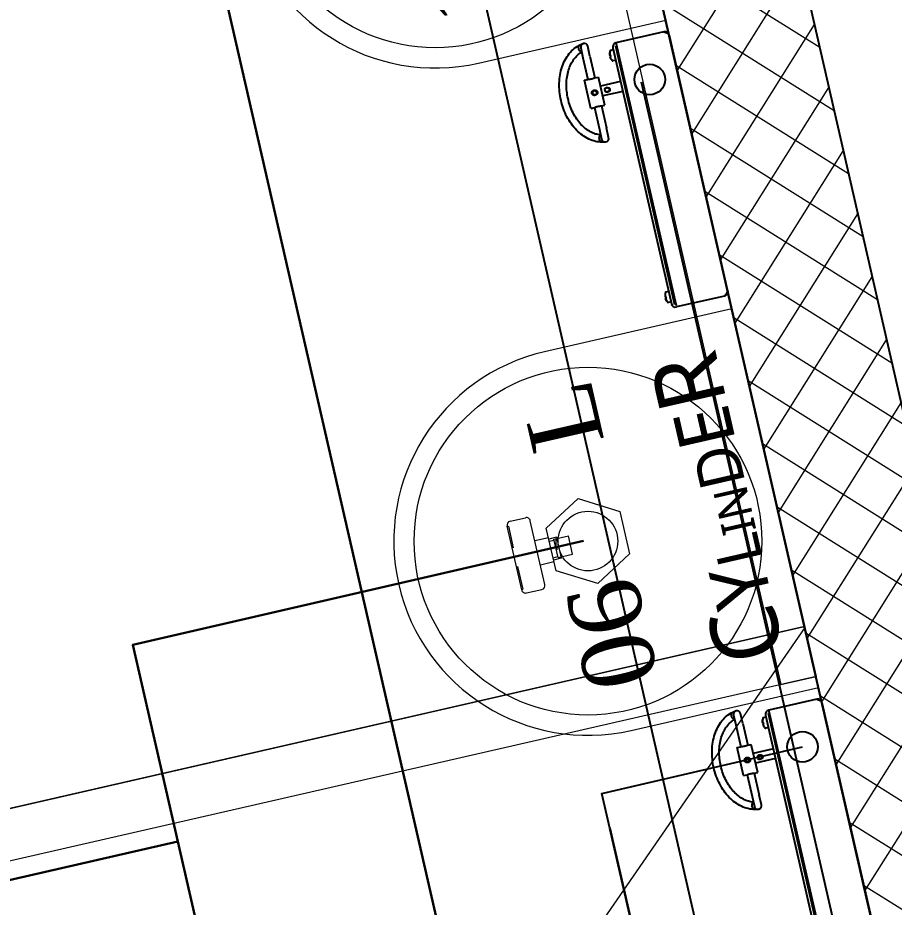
# Model space of a CAD drawing. Header units: millimetres. Extents: x 1667 to 847943, y 724 to 1832625.
# Drawn here: x 642294 to 642902, y 717624 to 718242 of the extents above; entities that cross this region are included whole.
import ezdxf

# ---------------------------------------------------------------- set-up
doc = ezdxf.new("R2010")
doc.units = ezdxf.units.MM
doc.linetypes.add('CENTER', pattern=[2, 1.25, -0.25, 0.25, -0.25])
for name, color, linetype, lineweight in [('2026-02-28_GF-SF BWP SET_MAIN BLOCK_SASANGIR RESORT$0$BRICK WALL_MOFA', 20, 'Continuous', 25), ('2026-02-28_GF-SF BWP SET_MAIN BLOCK_SASANGIR RESORT$0$HATCH SOLID_MOFA', 252, 'Continuous', 0), ('DIMENSION_MOFA', 66, 'CENTER', 15), ('GH - KIT EQUIP.', 2, 'Continuous', 9)]:
    doc.layers.add(name, color=color, linetype=linetype, lineweight=lineweight)
doc.layers.add('Fusible link', color=7, linetype='Continuous', true_color=0x30c200)
doc.layers.add('SSE PIPING', color=7, linetype='Continuous', lineweight=30, true_color=0x0512c2)
doc.layers.add('SSE SYS', color=7, linetype='Continuous', lineweight=15, true_color=0xeb0000)
doc.styles.add('Lucida SU', font='l_10646.ttf')
doc.styles.add('M B PATIL', font='times.ttf')

# ---------------------------------------------------------------- blocks, each defined once
blk = doc.blocks.new('CYL 18 L')
at = {"layer": 'SSE PIPING', "color": 6, "lineweight": 5, "ltscale": 3.32757}
for p, q in [((-26.2, 15.13), (0, 30.25)), ((0, 30.25), (26.2, 15.13))]:
    blk.add_line(p, q, dxfattribs=at)
at = {"layer": 'SSE PIPING', "color": 6, "lineweight": 5, "ltscale": 1.904597}
for p, q in [((49.64, 25.51), (38.61, 25.51)), ((49.64, -25.51), (38.61, -25.51))]:
    blk.add_line(p, q, dxfattribs=at)
at = {"layer": 'SSE PIPING', "color": 6, "lineweight": 5, "ltscale": 12.341448}
for p, q in [((35.85, 22.75), (35.85, -22.75)), ((52.4, 22.75), (52.4, -22.75))]:
    blk.add_line(p, q, dxfattribs=at)
at = {"layer": 'SSE PIPING', "color": 6, "lineweight": 5, "ltscale": 4.945367}
blk.add_line((51.57, 6.36), (51.57, 22.34), dxfattribs=at)
at = {"layer": 'SSE PIPING', "color": 6, "lineweight": 5, "ltscale": 0.142752}
for p, q in [((52.4, 22.34), (51.57, 22.34)), ((52.4, -22.34), (51.57, -22.34))]:
    blk.add_line(p, q, dxfattribs=at)
at = {"layer": 'SSE PIPING', "color": 6, "lineweight": 5, "ltscale": 5.240748}
for p, q in [((-26.2, -15.13), (-26.2, 15.13)), ((26.2, 15.13), (26.2, -15.13)), ((0, -30.25), (-26.2, -15.13)), ((26.2, -15.13), (0, -30.25))]:
    blk.add_line(p, q, dxfattribs=at)
at = {"layer": 'SSE PIPING', "color": 6, "lineweight": 5, "ltscale": 3.55277}
for p, q in [((12.41, 6.55), (12.41, -6.55)), ((22.75, 6.55), (22.75, -6.55))]:
    blk.add_line(p, q, dxfattribs=at)
at = {"layer": 'SSE PIPING', "color": 6, "lineweight": 5, "ltscale": 1.785553}
for p, q in [((22.75, 6.55), (12.41, 6.55)), ((22.75, -6.55), (12.41, -6.55))]:
    blk.add_line(p, q, dxfattribs=at)
at = {"layer": 'SSE PIPING', "color": 6, "lineweight": 5, "ltscale": 4.038952}
blk.add_line((20.68, -7.45), (20.68, 7.45), dxfattribs=at)
at = {"layer": 'SSE PIPING', "color": 6, "lineweight": 5, "ltscale": 0.952248}
for p, q in [((20.68, 7.45), (26.2, 7.45)), ((20.68, -7.45), (26.2, -7.45))]:
    blk.add_line(p, q, dxfattribs=at)
at = {"layer": 'SSE PIPING', "color": 6, "lineweight": 5, "ltscale": 1.66651}
for p, q in [((35.85, 8.62), (26.2, 8.62)), ((35.85, -8.62), (26.2, -8.62))]:
    blk.add_line(p, q, dxfattribs=at)
at = {"layer": 'SSE PIPING', "color": 6, "lineweight": 5, "ltscale": 0.595118}
for p, q in [((22.03, 1.23), (22.16, -1.2)), ((26.2, 5.86), (22.75, 5.86)), ((21.64, -4.28), (21.17, -6.67)), ((22.12, -1.89), (21.64, -4.28)), ((26.2, -5.86), (22.75, -5.86))]:
    blk.add_line(p, q, dxfattribs=at)
at = {"layer": 'SSE PIPING', "color": 6, "lineweight": 5, "ltscale": 0.023222}
for p, q in [((22.12, -1.89), (21.98, -1.86)), ((22.16, -1.2), (22.03, -1.21))]:
    blk.add_line(p, q, dxfattribs=at)
at = {"layer": 'SSE PIPING', "color": 6, "lineweight": 5, "ltscale": 4.815475}
blk.add_line((51.57, -22.34), (51.57, -7.08), dxfattribs=at)
at = {"layer": 'SSE PIPING', "color": 12, "lineweight": 5, "ltscale": 27.706152, "true_color": 0xe00000}
blk.add_lwpolyline([(0, 134.74), (-133.25, 134.74), (-133.33, -134.74), (0, -134.74)], dxfattribs=at)
blk.add_circle((0, 0), 120.66, dxfattribs=at)
at = {"layer": 'SSE PIPING', "color": 6, "lineweight": 5, "ltscale": 28.497757}
blk.add_circle((0, 0), 20.68, dxfattribs=at)
at = {"layer": 'SSE PIPING', "color": 12, "lineweight": 5, "ltscale": 27.706152, "true_color": 0xe00000}
blk.add_arc((0, 0), 134.74, 270, 90, dxfattribs=at)
at = {"layer": 'SSE PIPING', "color": 6, "lineweight": 5, "ltscale": 0.747873}
for centre, start, end in [((38.61, 22.75), 90, 180), ((49.64, 22.75), 0, 90), ((38.61, -22.75), 180, 270), ((49.64, -22.75), 270, 0)]:
    blk.add_arc(centre, 2.76, start, end, dxfattribs=at)
at = {"layer": 'SSE PIPING', "color": 2, "lineweight": 5, "insert": (-92.61, -1.82), "char_height": 46.8104, "attachment_point": 5, "rotation": 270, "style": 'Lucida SU'}
blk.add_mtext_dynamic_manual_height_columns('C{\\H0.83333x;Y\\H0.8x;L\\H0.75x;IN\\H1.33333x;D\\H1.25x;E}R', width=195.1224, gutter_width=1500, heights=[51.11], dxfattribs=at)
at = {"layer": 'SSE SYS', "insert": (23.27, 104.34), "char_height": 50, "attachment_point": 1, "rotation": 270, "style": 'M B PATIL'}
blk.add_mtext_dynamic_manual_height_columns('18     L', width=231.6362, gutter_width=1, heights=[0], dxfattribs=at)
blk = doc.blocks.new('FU L ACT PA T')
at = {"layer": 'Fusible link', "color": 1, "true_color": 0xff0000}
for p, q in [((-27, 20), (155, 20)), ((-30, 17), (-30, -17.14)), ((158, 17), (158, -17.14)), ((157.2, -17), (-30, -17)), ((-28, -18), (156, -18)), ((-24.5, -17), (-24.5, -18)), ((-19.5, -17), (-19.5, -18)), ((-3.14, -17), (-3.14, -18)), ((3.86, -17), (3.86, -18)), ((147.5, -17), (147.5, -18)), ((152.5, -17), (152.5, -18)), ((-27.14, -20), (156, -20)), ((-25.75, -20), (-25.75, -21.96)), ((-22.4, -23.09), (-22.4, -23.09)), ((-21.6, -23.09), (-21.6, -22.76)), ((-21.6, -22.76), (-21.6, -23.09)), ((-18.25, -20), (-18.25, -21.96)), ((-3.14, -20), (-3.14, -34.26)), ((3.86, -20), (3.86, -34.26)), ((146.25, -20), (146.25, -21.96)), ((149.6, -23.09), (149.6, -22.76)), ((149.6, -22.76), (149.6, -23.09)), ((150.4, -23.09), (150.4, -23.09)), ((153.75, -20), (153.75, -21.96)), ((-25.1, -36.76), (-32.14, -36.76)), ((-25.1, -36.76), (-9.6, -36.76)), ((10.4, -34.26), (-9.6, -34.26)), ((-9.6, -36.76), (-9.6, -34.26)), ((10.4, -36.76), (10.4, -34.26)), ((10.4, -36.76), (25.9, -36.76)), ((32.95, -36.76), (25.9, -36.76)), ((-34.64, -39.26), (-34.64, -39.51)), ((-32.14, -41.76), (-25.1, -41.76)), ((-25.1, -41.76), (-9.6, -41.76)), ((-9.6, -44.26), (-9.6, -41.76)), ((10.4, -41.76), (25.9, -41.76)), ((10.4, -44.26), (10.4, -41.76)), ((25.9, -41.76), (32.95, -41.76)), ((35.45, -39.51), (35.45, -39.26)), ((10.4, -44.26), (-9.6, -44.26))]:
    blk.add_line(p, q, dxfattribs=at)
at = {"layer": 'Fusible link', "color": 1, "true_color": 0xff0000, "flags": 128}
for points in [[(-9.6, -36.76), (-9.59, -36.78), (-9.57, -36.85), (-9.55, -36.95), (-9.52, -37.1), (-9.48, -37.29), (-9.44, -37.5), (-9.4, -37.74), (-9.36, -38.01), (-9.33, -38.31), (-9.3, -38.62), (-9.28, -38.94), (-9.28, -39.26), (-9.28, -39.58), (-9.3, -39.91), (-9.33, -40.22), (-9.36, -40.52), (-9.4, -40.79), (-9.44, -41.03), (-9.48, -41.24), (-9.52, -41.42), (-9.55, -41.57), (-9.57, -41.68), (-9.59, -41.74), (-9.6, -41.76)], [(10.4, -41.76), (10.4, -41.74), (10.38, -41.68), (10.36, -41.57), (10.32, -41.42), (10.29, -41.24), (10.25, -41.03), (10.21, -40.79), (10.17, -40.52), (10.13, -40.22), (10.11, -39.91), (10.09, -39.58), (10.09, -39.26), (10.09, -38.94), (10.11, -38.62), (10.13, -38.31), (10.17, -38.01), (10.21, -37.74), (10.25, -37.5), (10.29, -37.29), (10.32, -37.1), (10.36, -36.95), (10.38, -36.85), (10.4, -36.78), (10.4, -36.76)], [(-34.19, -41.83), (-34.28, -41.51), (-34.37, -41.21), (-34.51, -40.63), (-34.6, -40.09), (-34.63, -39.81), (-34.64, -39.51)], [(35.01, -41.78), (34.72, -42.93), (34.36, -44.07), (33.94, -45.19), (33.44, -46.29), (32.88, -47.37), (32.25, -48.43), (31.56, -49.46), (30.81, -50.47), (30, -51.44), (29.14, -52.39), (28.22, -53.3), (27.25, -54.18), (26.23, -55.02), (25.16, -55.83), (24.04, -56.61), (22.88, -57.34), (21.68, -58.04), (20.45, -58.69), (19.17, -59.31), (17.86, -59.88), (16.52, -60.41), (15.15, -60.89), (13.75, -61.34), (12.33, -61.73), (10.89, -62.09), (9.43, -62.39), (7.95, -62.65), (6.46, -62.87), (4.95, -63.03), (3.44, -63.15), (1.92, -63.22), (0.4, -63.24), (-1.12, -63.22), (-2.63, -63.15), (-4.14, -63.03), (-5.65, -62.87), (-7.14, -62.65), (-8.62, -62.39), (-10.08, -62.09), (-11.52, -61.73), (-12.94, -61.34), (-14.34, -60.89), (-15.71, -60.41), (-17.05, -59.88), (-18.36, -59.31), (-19.64, -58.69), (-20.88, -58.04), (-22.08, -57.34), (-23.23, -56.61), (-24.35, -55.83), (-25.42, -55.02), (-26.44, -54.18), (-27.41, -53.3), (-28.33, -52.39), (-29.2, -51.44), (-30, -50.46), (-30.75, -49.46), (-31.44, -48.43), (-32.07, -47.37), (-32.63, -46.29), (-33.13, -45.19), (-33.56, -44.07), (-33.92, -42.93), (-34.2, -41.78)], [(-31.71, -43.23), (-31.85, -43.23), (-31.99, -43.22), (-32.14, -43.2), (-32.28, -43.18), (-32.42, -43.16), (-32.56, -43.13), (-32.69, -43.09), (-32.81, -43.05), (-32.94, -43.01), (-33.06, -42.95), (-33.19, -42.9), (-33.3, -42.84), (-33.41, -42.77), (-33.51, -42.7), (-33.61, -42.63), (-33.7, -42.56), (-33.78, -42.47), (-33.87, -42.39), (-33.94, -42.3), (-34.01, -42.21), (-34.06, -42.12), (-34.11, -42.03), (-34.15, -41.93), (-34.19, -41.83)], [(-29.22, -41.76), (-29.25, -41.87), (-29.29, -41.97), (-29.33, -42.07), (-29.38, -42.16), (-29.45, -42.25), (-29.52, -42.34), (-29.6, -42.43), (-29.69, -42.52), (-29.78, -42.6), (-29.88, -42.68), (-29.98, -42.75), (-30.08, -42.81), (-30.2, -42.88), (-30.33, -42.94), (-30.46, -42.99), (-30.59, -43.04), (-30.72, -43.08), (-30.85, -43.12), (-30.99, -43.15), (-31.13, -43.18), (-31.28, -43.2), (-31.43, -43.22), (-31.57, -43.22), (-31.71, -43.23)], [(29.86, -41.76), (29.59, -42.58), (29.27, -43.4), (28.89, -44.2), (28.47, -45), (28, -45.79), (27.48, -46.57), (26.91, -47.34), (26.29, -48.1), (25.62, -48.84), (24.9, -49.56), (24.13, -50.26), (23.33, -50.94), (22.47, -51.6), (21.58, -52.24), (20.64, -52.85), (19.66, -53.44), (18.65, -53.99), (17.6, -54.52), (16.52, -55.01), (15.4, -55.48), (14.26, -55.91), (13.09, -56.31), (11.89, -56.67), (10.67, -57), (9.43, -57.29), (8.18, -57.54), (6.91, -57.75), (5.62, -57.93), (4.33, -58.07), (3.02, -58.17), (1.71, -58.23), (0.4, -58.24), (-0.91, -58.22), (-2.21, -58.17), (-3.52, -58.07), (-4.81, -57.93), (-6.1, -57.75), (-7.37, -57.54), (-8.63, -57.29), (-9.87, -57), (-11.08, -56.67), (-12.28, -56.31), (-13.45, -55.91), (-14.6, -55.48), (-15.71, -55.02), (-16.79, -54.52), (-17.84, -53.99), (-18.86, -53.44), (-19.83, -52.85), (-20.77, -52.24), (-21.66, -51.6), (-22.52, -50.94), (-23.33, -50.26), (-24.09, -49.56), (-24.81, -48.84), (-25.48, -48.1), (-26.1, -47.34), (-26.67, -46.57), (-27.19, -45.79), (-27.66, -45), (-28.09, -44.2), (-28.46, -43.4), (-28.78, -42.58), (-29.05, -41.76)], [(0.4, -41.26), (0.16, -41.25), (-0.08, -41.19), (-0.32, -41.1), (-0.54, -40.98), (-0.74, -40.82), (-0.91, -40.65), (-1.06, -40.46), (-1.19, -40.24), (-1.3, -40.01), (-1.37, -39.76), (-1.41, -39.51), (-1.43, -39.26), (-1.41, -39.02), (-1.37, -38.77), (-1.3, -38.52), (-1.19, -38.29), (-1.06, -38.07), (-0.91, -37.88), (-0.74, -37.7), (-0.54, -37.55), (-0.32, -37.43), (-0.08, -37.34), (0.16, -37.28), (0.4, -37.26)], [(-0.89, -40.01), (-0.93, -39.96), (-0.96, -39.9), (-0.98, -39.84), (-1.01, -39.78), (-1.03, -39.71), (-1.05, -39.65), (-1.06, -39.58), (-1.07, -39.52), (-1.08, -39.46), (-1.09, -39.39), (-1.09, -39.33), (-1.1, -39.26), (-1.09, -39.2), (-1.09, -39.14), (-1.08, -39.07), (-1.07, -39.01), (-1.06, -38.94), (-1.05, -38.88), (-1.03, -38.81), (-1.01, -38.75), (-0.98, -38.69), (-0.96, -38.63), (-0.93, -38.57), (-0.89, -38.51)], [(-0.89, -38.51), (-0.88, -38.49), (-0.87, -38.46), (-0.86, -38.43), (-0.85, -38.41), (-0.84, -38.38), (-0.82, -38.35), (-0.81, -38.33), (-0.8, -38.3), (-0.78, -38.28), (-0.77, -38.25), (-0.75, -38.23), (-0.74, -38.21), (-0.72, -38.18), (-0.71, -38.16), (-0.69, -38.14), (-0.68, -38.11), (-0.66, -38.09), (-0.65, -38.07), (-0.63, -38.05), (-0.61, -38.03), (-0.59, -38.01), (-0.58, -37.99), (-0.56, -37.96), (-0.54, -37.94)], [(-0.54, -40.58), (-0.56, -40.56), (-0.58, -40.54), (-0.59, -40.52), (-0.61, -40.5), (-0.63, -40.48), (-0.65, -40.46), (-0.66, -40.43), (-0.68, -40.41), (-0.69, -40.39), (-0.71, -40.37), (-0.72, -40.34), (-0.74, -40.32), (-0.75, -40.3), (-0.77, -40.27), (-0.78, -40.25), (-0.8, -40.22), (-0.81, -40.2), (-0.82, -40.17), (-0.84, -40.15), (-0.85, -40.12), (-0.86, -40.09), (-0.87, -40.07), (-0.88, -40.04), (-0.89, -40.01)], [(0.4, -37.26), (0.65, -37.28), (0.89, -37.34), (1.13, -37.43), (1.35, -37.55), (1.55, -37.7), (1.72, -37.88), (1.87, -38.07), (2, -38.29), (2.1, -38.52), (2.18, -38.77), (2.22, -39.02), (2.24, -39.26), (2.22, -39.51), (2.18, -39.76), (2.1, -40.01), (2, -40.24), (1.87, -40.46), (1.72, -40.65), (1.55, -40.82), (1.35, -40.98), (1.13, -41.1), (0.89, -41.19), (0.65, -41.25), (0.4, -41.26)], [(1.35, -37.94), (1.36, -37.96), (1.38, -37.99), (1.4, -38.01), (1.42, -38.03), (1.44, -38.05), (1.45, -38.07), (1.47, -38.09), (1.49, -38.11), (1.5, -38.14), (1.52, -38.16), (1.53, -38.18), (1.55, -38.21), (1.56, -38.23), (1.58, -38.25), (1.59, -38.28), (1.61, -38.3), (1.62, -38.33), (1.63, -38.35), (1.64, -38.38), (1.66, -38.41), (1.67, -38.43), (1.68, -38.46), (1.69, -38.49), (1.7, -38.51)], [(1.7, -40.01), (1.69, -40.04), (1.68, -40.07), (1.67, -40.09), (1.66, -40.12), (1.64, -40.15), (1.63, -40.17), (1.62, -40.2), (1.61, -40.22), (1.59, -40.25), (1.58, -40.27), (1.56, -40.3), (1.55, -40.32), (1.53, -40.34), (1.52, -40.37), (1.5, -40.39), (1.49, -40.41), (1.47, -40.43), (1.45, -40.46), (1.44, -40.48), (1.42, -40.5), (1.4, -40.52), (1.38, -40.54), (1.36, -40.56), (1.35, -40.58)], [(1.7, -38.51), (1.73, -38.57), (1.76, -38.63), (1.79, -38.69), (1.81, -38.75), (1.84, -38.81), (1.85, -38.88), (1.87, -38.94), (1.88, -39.01), (1.89, -39.07), (1.9, -39.14), (1.9, -39.2), (1.9, -39.26), (1.9, -39.33), (1.9, -39.39), (1.89, -39.46), (1.88, -39.52), (1.87, -39.58), (1.85, -39.65), (1.84, -39.71), (1.81, -39.78), (1.79, -39.84), (1.76, -39.9), (1.73, -39.96), (1.7, -40.01)], [(32.52, -43.23), (32.38, -43.22), (32.23, -43.22), (32.09, -43.2), (31.94, -43.18), (31.79, -43.15), (31.65, -43.12), (31.52, -43.08), (31.39, -43.04), (31.26, -42.99), (31.14, -42.94), (31.01, -42.88), (30.89, -42.81), (30.78, -42.75), (30.68, -42.68), (30.59, -42.6), (30.49, -42.52), (30.41, -42.43), (30.33, -42.34), (30.26, -42.25), (30.19, -42.16), (30.14, -42.07), (30.1, -41.97), (30.06, -41.87), (30.03, -41.76)], [(34.99, -41.83), (34.96, -41.93), (34.92, -42.03), (34.87, -42.12), (34.81, -42.21), (34.75, -42.3), (34.67, -42.39), (34.59, -42.47), (34.51, -42.56), (34.41, -42.63), (34.32, -42.7), (34.22, -42.77), (34.11, -42.84), (33.99, -42.9), (33.87, -42.95), (33.75, -43.01), (33.62, -43.05), (33.49, -43.09), (33.37, -43.13), (33.23, -43.16), (33.09, -43.18), (32.95, -43.2), (32.8, -43.22), (32.66, -43.23), (32.52, -43.23)], [(35.45, -39.51), (35.44, -39.81), (35.41, -40.09), (35.32, -40.63), (35.18, -41.21), (35.09, -41.51), (35, -41.83)]]:
    blk.add_lwpolyline(points, dxfattribs=at)
at = {"layer": 'Fusible link', "color": 1, "true_color": 0xff0000}
for centre, radius in [((0, 0), 10.62), ((0.36, -30.38), 1.5), ((0.4, -39.26), 1.62)]:
    blk.add_circle(centre, radius, dxfattribs=at)
for centre, radius, start, end in [((-27.14, -17.14), 2.86, 180, 270), ((155.14, -17.14), 2.86, 270, 0), ((-25.25, -21.96), 0.5, 180, 246.19564), ((-22.2, -15.04), 8.06, 246.19564, 253.41238), ((-21.8, -15.04), 8.06, 286.58762, 293.80436), ((-18.75, -21.96), 0.5, 293.80436, 0), ((146.75, -21.96), 0.5, 180, 246.19564), ((149.8, -15.04), 8.06, 246.19564, 253.41238), ((150.2, -15.04), 8.06, 286.58762, 293.80436), ((153.25, -21.96), 0.5, 293.80436, 0), ((-32.14, -39.26), 2.5, 90, 270), ((32.95, -39.26), 2.5, 270, 90), ((0.4, -39.26), 1.5, 30, 150), ((0.4, -39.26), 1.5, 210, 330)]:
    blk.add_arc(centre, radius, start, end, dxfattribs=at)
for points, knots in [([(-30, 17), (-29.5, 17.79), (-29, 18.57), (-28, 19.68), (-27.5, 20), (-27, 20)], [-1, -1, -1, -1, -0.5, -0.5, 0, 0, 0, 0]), ([(-27, 20), (-27.79, 20), (-28.57, 19.68), (-29.68, 18.57), (-30, 17.79), (-30, 17)], [0, 0, 0, 0, 0.5, 0.5, 1, 1, 1, 1]), ([(158, 17), (157.5, 17.79), (157, 18.57), (156, 19.68), (155.5, 20), (155, 20)], [-1, -1, -1, -1, -0.5, -0.5, 0, 0, 0, 0]), ([(155, 20), (155.79, 20), (156.57, 19.68), (157.68, 18.57), (158, 17.79), (158, 17)], [0, 0, 0, 0, 0.5, 0.5, 1, 1, 1, 1]), ([(-24.5, -22.76), (-24.26, -22.83), (-24.01, -22.89), (-23.31, -23.03), (-22.85, -23.08), (-22.4, -23.09)], [2.1843399, 2.1843399, 2.1843399, 2.1843399, 2.2537745, 2.2537745, 2.3819144, 2.3819144, 2.3819144, 2.3819144]), ([(-22.4, -23.09), (-22.84, -23.08), (-23.31, -23.03), (-24.01, -22.89), (-24.26, -22.83), (-24.5, -22.76)], [2.4603047, 2.4603047, 2.4603047, 2.4603047, 2.5884445, 2.5884445, 2.6582999, 2.6582999, 2.6582999, 2.6582999]), ([(-24.5, -22.76), (-24.5, -22.76), (-24.5, -22.76), (-24.5, -22.76), (-24.5, -22.76), (-24.5, -22.76)], [2.26905434, 2.26905434, 2.26905434, 2.26905434, 2.30809394, 2.30809394, 2.30949438, 2.30949438, 2.30949438, 2.30949438]), ([(-22.39, -22.76), (-22.39, -22.83), (-22.39, -22.89), (-22.39, -23.03), (-22.4, -23.08), (-22.4, -23.09)], [2.1839191, 2.1839191, 2.1839191, 2.1839191, 2.2537745, 2.2537745, 2.3819144, 2.3819144, 2.3819144, 2.3819144]), ([(-21.59, -22.76), (-21.72, -22.76), (-21.86, -22.76), (-22.12, -22.76), (-22.25, -22.76), (-22.39, -22.76)], [2.26905434, 2.26905434, 2.26905434, 2.26905434, 2.30809394, 2.30809394, 2.34713353, 2.34713353, 2.34713353, 2.34713353]), ([(-22.39, -22.76), (-22.26, -22.76), (-22.14, -22.76), (-22.01, -22.76), (-22, -22.76), (-22, -22.76)], [2.27173579, 2.27173579, 2.27173579, 2.27173579, 2.30809394, 2.30809394, 2.30949438, 2.30949438, 2.30949438, 2.30949438]), ([(-21.61, -22.76), (-21.61, -22.83), (-21.61, -22.89), (-21.61, -23.03), (-21.6, -23.08), (-21.6, -23.09)], [2.1843399, 2.1843399, 2.1843399, 2.1843399, 2.2537745, 2.2537745, 2.3819144, 2.3819144, 2.3819144, 2.3819144]), ([(-19.5, -22.76), (-19.74, -22.83), (-19.98, -22.89), (-20.69, -23.03), (-21.15, -23.08), (-21.6, -23.09)], [2.1839191, 2.1839191, 2.1839191, 2.1839191, 2.2537745, 2.2537745, 2.3819144, 2.3819144, 2.3819144, 2.3819144]), ([(-21.6, -23.09), (-21.6, -23.08), (-21.59, -23.03), (-21.59, -22.89), (-21.59, -22.83), (-21.59, -22.76)], [2.4603047, 2.4603047, 2.4603047, 2.4603047, 2.5884445, 2.5884445, 2.6582999, 2.6582999, 2.6582999, 2.6582999]), ([(-19.5, -22.76), (-19.5, -22.76), (-19.5, -22.76), (-19.5, -22.76), (-19.5, -22.76), (-19.5, -22.76)], [2.27173579, 2.27173579, 2.27173579, 2.27173579, 2.30809394, 2.30809394, 2.34713353, 2.34713353, 2.34713353, 2.34713353]), ([(147.5, -22.76), (147.5, -22.76), (147.5, -22.76), (147.5, -22.76), (147.5, -22.76), (147.5, -22.76)], [2.27173579, 2.27173579, 2.27173579, 2.27173579, 2.30809394, 2.30809394, 2.34713353, 2.34713353, 2.34713353, 2.34713353]), ([(147.5, -22.76), (147.74, -22.83), (147.98, -22.89), (148.69, -23.03), (149.15, -23.08), (149.6, -23.09)], [2.1839191, 2.1839191, 2.1839191, 2.1839191, 2.2537745, 2.2537745, 2.3819144, 2.3819144, 2.3819144, 2.3819144]), ([(149.6, -23.09), (149.6, -23.08), (149.59, -23.03), (149.59, -22.89), (149.59, -22.83), (149.59, -22.76)], [2.4603047, 2.4603047, 2.4603047, 2.4603047, 2.5884445, 2.5884445, 2.6582999, 2.6582999, 2.6582999, 2.6582999]), ([(149.59, -22.76), (149.72, -22.76), (149.86, -22.76), (150.12, -22.76), (150.25, -22.76), (150.39, -22.76)], [2.26905434, 2.26905434, 2.26905434, 2.26905434, 2.30809394, 2.30809394, 2.34713353, 2.34713353, 2.34713353, 2.34713353]), ([(149.61, -22.76), (149.61, -22.83), (149.61, -22.89), (149.61, -23.03), (149.6, -23.08), (149.6, -23.09)], [2.1843399, 2.1843399, 2.1843399, 2.1843399, 2.2537745, 2.2537745, 2.3819144, 2.3819144, 2.3819144, 2.3819144]), ([(150.39, -22.76), (150.26, -22.76), (150.14, -22.76), (150.01, -22.76), (150, -22.76), (150, -22.76)], [2.27173579, 2.27173579, 2.27173579, 2.27173579, 2.30809394, 2.30809394, 2.30949438, 2.30949438, 2.30949438, 2.30949438]), ([(150.39, -22.76), (150.39, -22.83), (150.39, -22.89), (150.39, -23.03), (150.4, -23.08), (150.4, -23.09)], [2.1839191, 2.1839191, 2.1839191, 2.1839191, 2.2537745, 2.2537745, 2.3819144, 2.3819144, 2.3819144, 2.3819144]), ([(152.5, -22.76), (152.26, -22.83), (152.01, -22.89), (151.31, -23.03), (150.85, -23.08), (150.4, -23.09)], [2.1843399, 2.1843399, 2.1843399, 2.1843399, 2.2537745, 2.2537745, 2.3819144, 2.3819144, 2.3819144, 2.3819144]), ([(150.4, -23.09), (150.84, -23.08), (151.31, -23.03), (152.01, -22.89), (152.26, -22.83), (152.5, -22.76)], [2.4603047, 2.4603047, 2.4603047, 2.4603047, 2.5884445, 2.5884445, 2.6582999, 2.6582999, 2.6582999, 2.6582999]), ([(152.5, -22.76), (152.5, -22.76), (152.5, -22.76), (152.5, -22.76), (152.5, -22.76), (152.5, -22.76)], [2.26905434, 2.26905434, 2.26905434, 2.26905434, 2.30809394, 2.30809394, 2.30949438, 2.30949438, 2.30949438, 2.30949438]), ([(-0.52, -32.04), (-0.65, -31.94), (-0.76, -31.82), (-0.98, -31.51), (-1.08, -31.3), (-1.22, -30.84), (-1.25, -30.6), (-1.25, -30.15), (-1.22, -29.91), (-1.08, -29.45), (-0.98, -29.24), (-0.72, -28.87), (-0.54, -28.69), (-0.22, -28.51), (-0.11, -28.46), (0.12, -28.39), (0.24, -28.38), (0.36, -28.38)], [0.3711238, 0.3711238, 0.3711238, 0.3711238, 0.4189863, 0.4189863, 0.4860921, 0.4860921, 0.5531979, 0.5531979, 0.6203036, 0.6203036, 0.6874094, 0.6874094, 0.7586031, 0.7586031, 0.7942, 0.7942, 0.8297968, 0.8297968, 0.8297968, 0.8297968]), ([(0.36, -28.38), (0.48, -28.38), (0.6, -28.39), (0.83, -28.46), (0.94, -28.51), (1.25, -28.69), (1.43, -28.87), (1.69, -29.24), (1.8, -29.45), (1.93, -29.91), (1.97, -30.15), (1.97, -30.38), (1.97, -30.6), (1.93, -30.84), (1.8, -31.3), (1.69, -31.51), (1.48, -31.82), (1.37, -31.94), (1.24, -32.04)], [0.8297968, 0.8297968, 0.8297968, 0.8297968, 0.8653936, 0.8653936, 0.9009905, 0.9009905, 0.9721842, 0.9721842, 1.03929, 1.03929, 1.1063957, 1.1063957, 1.1063957, 1.1735015, 1.1735015, 1.2406073, 1.2406073, 1.2884698, 1.2884698, 1.2884698, 1.2884698])]:
    blk.add_open_spline(points, degree=3, knots=knots, dxfattribs=at)
for points in [[(-21.6, -23.09), (-21.6, -23.09), (-21.6, -23.09), (-21.6, -23.09)], [(149.6, -23.09), (149.6, -23.09), (149.6, -23.09), (149.6, -23.09)]]:
    blk.add_open_spline(points, degree=3, dxfattribs=at)
blk = doc.blocks.new('FUSIBLE LINK')
at = {"layer": 'SSE SYS', "color": 0, "lineweight": 0}
for p, q in [((211.5, 22.5), (28.5, 22.5)), ((22.5, -16.5), (22.5, 16.5)), ((217.5, 16.5), (217.5, -16.5)), ((0, 11.75), (0, -11.75)), ((1.4, 11.75), (0, 11.75)), ((1.4, 11.85), (1.44, 12)), ((1.4, 11.85), (1.4, -11.85)), ((13.46, 12), (1.94, 12)), ((14, 11.85), (13.96, 12)), ((14, -11.85), (14, 11.85)), ((14, 10.9), (17.5, 10.9)), ((17.5, 11.5), (17.63, 12)), ((17.5, -11.5), (17.5, 11.5)), ((18.15, 12), (22.5, 12)), ((47.5, 10), (102.5, 10)), ((109.91, 6.72), (104.5, 6.72)), ((131.26, 7.81), (135.5, 7.81)), ((137.5, 10), (192.5, 10)), ((221.88, 12), (217.5, 12)), ((222.5, 11.5), (222.37, 12)), ((222.5, 11.5), (222.5, -11.5)), ((226, 10.9), (222.5, 10.9)), ((226, 11.85), (226.04, 12)), ((226, 11.85), (226, -11.85)), ((226.54, 12), (238.06, 12)), ((238.6, 11.85), (238.56, 12)), ((238.6, -11.85), (238.6, 11.85)), ((238.6, 11.75), (240, 11.75)), ((240, -11.75), (240, 11.75)), ((13.46, 0), (1.94, 0)), ((18.16, 0), (22.5, 0)), ((70.84, 0.65), (37.52, 0.65)), ((70.84, 0.65), (70.84, -0.42)), ((82.05, 2.75), (82.05, -0.45)), ((83.98, 3.52), (83.05, 3.52)), ((83.05, 0.32), (83.98, 0.32)), ((84.98, 2.75), (84.98, -0.45)), ((95, 0), (95, -1.1)), ((98.74, 0.42), (98.74, 1.1)), ((110.26, 0.42), (110.26, 1.1)), ((112, -3.12), (112, 3.12)), ((117, 1.25), (117, -1.25)), ((123, -1.25), (123, 1.25)), ((145, 0), (145, 1.1)), ((154.7, 2.75), (154.7, -0.45)), ((155.7, 3.52), (156.63, 3.52)), ((156.63, 0.32), (155.7, 0.32)), ((157.63, 2.75), (157.63, -0.45)), ((168.84, 0.65), (168.84, -0.42)), ((202.48, 0.65), (168.84, 0.65)), ((221.9, 0), (217.5, 0)), ((226.54, 0), (238.06, 0)), ((70.84, -0.65), (37.52, -0.65)), ((70.84, -0.42), (70.84, -0.65)), ((82.05, -3.64), (82.05, -0.45)), ((83.98, -4.41), (83.05, -4.41)), ((84.98, -0.45), (84.98, -3.64)), ((135.5, -5.62), (129.23, -5.62)), ((154.7, -0.45), (154.7, -3.64)), ((155.7, -4.41), (156.63, -4.41)), ((157.63, -3.64), (157.63, -0.45)), ((168.84, -0.42), (168.84, -0.65)), ((202.48, -0.65), (168.84, -0.65)), ((1.4, -11.75), (0, -11.75)), ((1.4, -11.85), (1.44, -12)), ((13.46, -12), (1.94, -12)), ((14, -11.85), (13.96, -12)), ((14, -10.9), (17.5, -10.9)), ((17.5, -11.5), (17.63, -12)), ((18.15, -12), (22.5, -12)), ((102.5, -10), (47.5, -10)), ((104.5, -6.72), (109.91, -6.72)), ((104.5, -7.81), (108.74, -7.81)), ((130.09, -6.72), (135.5, -6.72)), ((192.5, -10), (137.5, -10)), ((221.88, -12), (217.5, -12)), ((222.5, -11.5), (222.37, -12)), ((226, -10.9), (222.5, -10.9)), ((226, -11.85), (226.04, -12)), ((226.54, -12), (238.06, -12)), ((238.6, -11.85), (238.56, -12)), ((238.6, -11.75), (240, -11.75)), ((211.5, -22.5), (28.5, -22.5))]:
    blk.add_line(p, q, dxfattribs=at)
for centre, start, end in [((28.5, 16.5), 90, 180), ((211.5, 16.5), 0, 90), ((28.5, -16.5), 180, 270), ((211.5, -16.5), 270, 0)]:
    blk.add_arc(centre, 6, start, end, dxfattribs=at)
for centre, major_axis, ratio, start_param, end_param in [((104.5, 0), (-9.5, 0), 0.707107, 4.712389, 5.774777), ((135.5, 1.1), (9.5, 0), 0.707107, 0.313248, 1.570796), ((83.05, 2.75), (-1, 0), 0.769374, 4.712389, 6.283185), ((83.05, -0.45), (-1, 0), 0.769374, 4.712389, 6.283185), ((83.98, 2.75), (1, 0), 0.769374, 0, 1.570796), ((83.98, -0.45), (1, 0), 0.769374, 0, 1.570796), ((104.5, 0), (-9.5, 0), 0.707107, 5.998219, 7.853982), ((104.5, 1.1), (5.76, 0), 0.707107, 2.942229, 8.903945), ((104.5, 1.1), (4.76, 0), 0.707107, 2.951279, 8.856853), ((135.5, -1.1), (-4.76, 0), 0.707107, 4.335447, 6.067777), ((135.5, 1.1), (9.5, 0), 0.707107, 4.712389, 6.385879), ((135.5, 0), (9.5, 0), 0.707107, 4.712389, 6.283185), ((135.5, -1.1), (4.76, 0), 0.707107, 0.215408, 0.824896), ((155.7, 2.75), (-1, 0), 0.769374, 4.712389, 6.283185), ((155.7, -0.45), (-1, 0), 0.769374, 4.712389, 6.283185), ((156.63, 2.75), (1, 0), 0.769374, 0, 1.570796), ((156.63, -0.45), (1, 0), 0.769374, 0, 1.570796), ((83.05, -3.64), (-1, 0), 0.769374, 0, 1.570796), ((83.98, -3.64), (1, 0), 0.769374, 4.712389, 6.283185), ((104.5, -1.1), (-9.5, 0), 0.707107, 0, 1.570796), ((155.7, -3.64), (-1, 0), 0.769374, 0, 1.570796), ((156.63, -3.64), (1, 0), 0.769374, 4.712389, 6.283185)]:
    blk.add_ellipse(centre, major_axis=major_axis, ratio=ratio, start_param=start_param, end_param=end_param, dxfattribs=at)
for centre, major_axis in [((76.35, 1.28), (0.107, 0.641)), ((163.33, 1.28), (-0.107, 0.641))]:
    blk.add_ellipse(centre, major_axis=major_axis, ratio=0.135102, dxfattribs=at)
for points, weights in [([(1.94, 12), (1.01, 6), (1.94, 0)], [1.07710249847, 1.24373083487, 1.07710249847]), ([(1.44, 12), (1.44, 12), (1.94, 12)], [1.16041666667, 1.16041666667, 1.07710249847]), ([(13.46, 12), (13.96, 12), (13.96, 12)], [1.07710249847, 1.16041666667, 1.16041666667]), ([(13.46, 0), (14.39, 6), (13.46, 12)], [1.07710249847, 1.24373083487, 1.07710249847]), ([(18.15, 12), (17.63, 12), (17.63, 12)], [1.00344322391, 1.08333333333, 1.08333333333]), ([(18.16, 0), (17.23, 6.01), (18.15, 12)], [1.00136118663, 1.15523047531, 1.00343082543]), ([(222.37, 12), (222.37, 12), (221.88, 12)], [1.08333333333, 1.08333333333, 1.00764795771]), ([(221.88, 12), (222.82, 5.99), (221.9, 0)], [1.00767581319, 1.1670909423, 1.00981175327]), ([(226.54, 12), (225.61, 6), (226.54, 0)], [1.07710249847, 1.24373083487, 1.07710249847]), ([(226.04, 12), (226.04, 12), (226.54, 12)], [1.16041666667, 1.16041666667, 1.07710249847]), ([(238.06, 0), (238.99, 6), (238.06, 12)], [1.07710249847, 1.24373083487, 1.07710249847]), ([(238.06, 12), (238.56, 12), (238.56, 12)], [1.07710249847, 1.16041666667, 1.16041666667]), ([(1.94, 0), (1.01, -6), (1.94, -12)], [1.07710249847, 1.24373083487, 1.07710249847]), ([(13.46, -12), (14.39, -6), (13.46, 0)], [1.07710249847, 1.24373083487, 1.07710249847]), ([(18.15, -12), (17.23, -6.01), (18.16, 0)], [1.00343082542, 1.15523047531, 1.00136118663]), ([(221.9, 0), (222.82, -5.99), (221.88, -12)], [1.00981175327, 1.1670909423, 1.00767581319]), ([(226.54, 0), (225.61, -6), (226.54, -12)], [1.07710249847, 1.24373083487, 1.07710249847]), ([(238.06, -12), (238.99, -6), (238.06, 0)], [1.07710249847, 1.24373083487, 1.07710249847]), ([(1.94, -12), (1.44, -12), (1.44, -12)], [1.07710249847, 1.16041666667, 1.16041666667]), ([(13.96, -12), (13.96, -12), (13.46, -12)], [1.16041666667, 1.16041666667, 1.07710249847]), ([(17.63, -12), (17.63, -12), (18.15, -12)], [1.08333333333, 1.08333333333, 1.00344322392]), ([(221.88, -12), (222.37, -12), (222.37, -12)], [1.00764795771, 1.08333333333, 1.08333333333]), ([(226.54, -12), (226.04, -12), (226.04, -12)], [1.07710249847, 1.16041666667, 1.16041666667]), ([(238.56, -12), (238.56, -12), (238.06, -12)], [1.16041666667, 1.16041666667, 1.07710249847])]:
    blk.add_rational_spline(points, weights, degree=2, dxfattribs=at)
for points, knots in [([(47.5, -10), (46.24, -10), (44.9, -9.75), (42.43, -8.72), (41.31, -7.96), (39.54, -6.19), (38.78, -5.07), (37.75, -2.6), (37.5, -1.26), (37.5, 1.26), (37.75, 2.6), (38.78, 5.07), (39.54, 6.19), (41.31, 7.96), (42.43, 8.72), (44.9, 9.75), (46.24, 10), (47.5, 10)], [-3.028815, -3.028815, -3.028815, -3.028815, -2.650181, -2.650181, -2.271547, -2.271547, -1.892977, -1.892977, -1.514407, -1.514407, -1.135838, -1.135838, -0.757268, -0.757268, -0.378634, -0.378634, 0, 0, 0, 0]), ([(102.5, 10), (103.76, 10), (105.1, 9.75), (107.57, 8.72), (108.69, 7.96), (110.46, 6.19), (111.22, 5.07), (112.25, 2.6), (112.5, 1.26), (112.5, -1.26), (112.25, -2.6), (111.22, -5.07), (110.46, -6.19), (108.69, -7.96), (107.57, -8.72), (105.1, -9.75), (103.76, -10), (102.5, -10)], [0, 0, 0, 0, 0.378634, 0.378634, 0.757268, 0.757268, 1.135838, 1.135838, 1.514407, 1.514407, 1.892977, 1.892977, 2.271547, 2.271547, 2.650181, 2.650181, 3.028815, 3.028815, 3.028815, 3.028815]), ([(137.5, -10), (136.24, -10), (134.9, -9.75), (132.43, -8.72), (131.31, -7.96), (129.54, -6.19), (128.78, -5.07), (127.75, -2.6), (127.5, -1.26), (127.5, 1.26), (127.75, 2.6), (128.78, 5.07), (129.54, 6.19), (131.31, 7.96), (132.43, 8.72), (134.9, 9.75), (136.24, 10), (137.5, 10)], [-3.028815, -3.028815, -3.028815, -3.028815, -2.650181, -2.650181, -2.271547, -2.271547, -1.892977, -1.892977, -1.514407, -1.514407, -1.135838, -1.135838, -0.757268, -0.757268, -0.378634, -0.378634, 0, 0, 0, 0]), ([(192.5, 10), (193.76, 10), (195.1, 9.75), (197.57, 8.72), (198.69, 7.96), (200.46, 6.19), (201.22, 5.07), (202.25, 2.6), (202.5, 1.26), (202.5, -1.26), (202.25, -2.6), (201.22, -5.07), (200.46, -6.19), (198.69, -7.96), (197.57, -8.72), (195.1, -9.75), (193.76, -10), (192.5, -10)], [0, 0, 0, 0, 0.378634, 0.378634, 0.757268, 0.757268, 1.135838, 1.135838, 1.514407, 1.514407, 1.892977, 1.892977, 2.271547, 2.271547, 2.650181, 2.650181, 3.028815, 3.028815, 3.028815, 3.028815]), ([(84.98, 0.63), (85.7, 0.64), (86.43, 0.69), (88.39, 0.99), (89.57, 1.4), (91.87, 2.36), (93.1, 2.81), (95.18, 3.19), (95.97, 3.27), (98.08, 3.33), (99.44, 3.22), (101.18, 2.7), (101.66, 2.51), (102.34, 2.1), (102.58, 1.93), (103.12, 1.44), (103.39, 1.08), (103.73, 0.36), (103.82, 0), (103.9, -0.75), (103.87, -1.15), (103.74, -1.76), (103.67, -1.99), (103.58, -2.21)], [0, 0, 0, 0, 0.217722, 0.217722, 0.599337, 0.599337, 1.001087, 1.001087, 1.237962, 1.237962, 1.634576, 1.634576, 1.793536, 1.793536, 1.887731, 1.887731, 2.035841, 2.035841, 2.164918, 2.164918, 2.307792, 2.307792, 2.392726, 2.392726, 2.392726, 2.392726]), ([(102.3, -1.89), (102.35, -1.79), (102.39, -1.69), (102.56, -1.2), (102.61, -0.8), (102.53, -0.23), (102.48, -0.05), (102.34, 0.26), (102.26, 0.39), (101.99, 0.73), (101.77, 0.92), (101.28, 1.23), (101.02, 1.35), (100.39, 1.59), (100.01, 1.7), (99.04, 1.9), (98.44, 1.96), (96.91, 2.03), (95.96, 1.98), (93.91, 1.67), (92.8, 1.33), (90.66, 0.46), (89.54, -0.02), (87.25, -0.54), (86.11, -0.66), (84.98, -0.67)], [1.927663, 1.927663, 1.927663, 1.927663, 1.971839, 1.971839, 2.14146, 2.14146, 2.223179, 2.223179, 2.288169, 2.288169, 2.392051, 2.392051, 2.484571, 2.484571, 2.605248, 2.605248, 2.785636, 2.785636, 3.064619, 3.064619, 3.414855, 3.414855, 3.792298, 3.792298, 4.131386, 4.131386, 4.131386, 4.131386]), ([(100.65, 1.49), (100.58, 1.44), (100.52, 1.38), (100.21, 1.06), (100.02, 0.79), (99.89, 0.47), (99.87, 0.43), (99.85, 0.38)], [7.1761552, 7.1761552, 7.1761552, 7.1761552, 7.2463126, 7.2463126, 7.5518512, 7.5518512, 7.6082514, 7.6082514, 7.6082514, 7.6082514]), ([(109.15, 0.38), (109.09, 0.54), (109.01, 0.72), (108.7, 1.17), (108.43, 1.46), (107.76, 1.95), (107.38, 2.16), (106.53, 2.49), (106.06, 2.61), (105.09, 2.76), (104.58, 2.78), (103.58, 2.73), (103.09, 2.64), (102.41, 2.46), (102.2, 2.38), (102, 2.3)], [4.958119, 4.958119, 4.958119, 4.958119, 5.153641, 5.153641, 5.481226, 5.481226, 5.77758, 5.77758, 6.070578, 6.070578, 6.364746, 6.364746, 6.659288, 6.659288, 6.800091, 6.800091, 6.800091, 6.800091]), ([(120, 3.25), (120.41, 3.25), (120.84, 3.17), (121.64, 2.84), (122.01, 2.59), (122.59, 2.01), (122.84, 1.64), (123.17, 0.84), (123.25, 0.41), (123.25, -0.41), (123.17, -0.84), (122.84, -1.64), (122.59, -2.01), (122.01, -2.59), (121.64, -2.84), (120.84, -3.17), (120.41, -3.25), (119.59, -3.25), (119.16, -3.17), (118.36, -2.84), (117.99, -2.59), (117.41, -2.01), (117.16, -1.64), (116.83, -0.84), (116.75, -0.41), (116.75, 0.41), (116.83, 0.84), (117.16, 1.64), (117.41, 2.01), (117.99, 2.59), (118.36, 2.84), (119.16, 3.17), (119.59, 3.25), (120, 3.25)], [0, 0, 0, 0, 0.122487, 0.122487, 0.244974, 0.244974, 0.367461, 0.367461, 0.489948, 0.489948, 0.612435, 0.612435, 0.734921, 0.734921, 0.857408, 0.857408, 0.979896, 0.979896, 1.102383, 1.102383, 1.22487, 1.22487, 1.347356, 1.347356, 1.469843, 1.469843, 1.59233, 1.59233, 1.714817, 1.714817, 1.837304, 1.837304, 1.959791, 1.959791, 1.959791, 1.959791]), ([(140.26, 0.25), (140.26, -0.12), (140.15, -0.5), (139.7, -1.17), (139.43, -1.46), (138.76, -1.95), (138.38, -2.16), (137.53, -2.49), (137.06, -2.61), (136.09, -2.76), (135.58, -2.78), (134.58, -2.73), (134.09, -2.64), (133.18, -2.39), (132.75, -2.22), (132.02, -1.8), (131.71, -1.57), (131.21, -1.06), (131.02, -0.79), (130.79, -0.26), (130.74, -0.01), (130.74, 0.25)], [1.570796, 1.570796, 1.570796, 1.570796, 2.012049, 2.012049, 2.339634, 2.339634, 2.635988, 2.635988, 2.928985, 2.928985, 3.223153, 3.223153, 3.517695, 3.517695, 3.81113, 3.81113, 4.10472, 4.10472, 4.410259, 4.410259, 4.712389, 4.712389, 4.712389, 4.712389]), ([(136.34, -2.72), (136.18, -2.43), (136.06, -2.13), (135.82, -1.31), (135.76, -0.76), (135.87, 0.01), (135.93, 0.26), (136.17, 0.88), (136.4, 1.25), (136.97, 1.84), (137.3, 2.09), (138.04, 2.51), (138.47, 2.69), (139.5, 3.01), (140.12, 3.13), (141.64, 3.31), (142.56, 3.33), (144.73, 3.19), (146, 2.95), (148.33, 2.19), (149.4, 1.64), (151.59, 0.93), (152.72, 0.73), (154.13, 0.64), (154.42, 0.63), (154.7, 0.63)], [2.023629, 2.023629, 2.023629, 2.023629, 2.138276, 2.138276, 2.33333, 2.33333, 2.421199, 2.421199, 2.567305, 2.567305, 2.696329, 2.696329, 2.839885, 2.839885, 3.028475, 3.028475, 3.301463, 3.301463, 3.682223, 3.682223, 4.060763, 4.060763, 4.399366, 4.399366, 4.484991, 4.484991, 4.484991, 4.484991]), ([(154.7, -0.67), (153.9, -0.66), (153.09, -0.6), (150.9, -0.26), (149.57, 0.22), (147, 1.29), (145.59, 1.74), (143.45, 1.99), (142.77, 2.01), (141.51, 1.98), (140.92, 1.93), (139.86, 1.75), (139.39, 1.63), (138.67, 1.36), (138.4, 1.23), (138.01, 0.99), (137.87, 0.88), (137.56, 0.59), (137.41, 0.4), (137.21, 0), (137.15, -0.21), (137.08, -0.72), (137.11, -1.01), (137.26, -1.68), (137.43, -2.06), (137.68, -2.41), (137.68, -2.41), (137.68, -2.42)], [0, 0, 0, 0, 0.240735, 0.240735, 0.669452, 0.669452, 1.116471, 1.116471, 1.319401, 1.319401, 1.495533, 1.495533, 1.643532, 1.643532, 1.738305, 1.738305, 1.798805, 1.798805, 1.894993, 1.894993, 1.990364, 1.990364, 2.118017, 2.118017, 2.280462, 2.280462, 2.283284, 2.283284, 2.283284, 2.283284]), ([(162.16, 0.37), (163.68, 0.48), (165.2, 0.53), (167.42, 0.61), (168.13, 0.63), (168.84, 0.65)], [0.4577605, 0.4577605, 0.4577605, 0.4577605, 0.9134652, 0.9134652, 1.1257771, 1.1257771, 1.1257771, 1.1257771]), ([(82.05, -1.44), (78.82, -0.89), (75.47, -0.8), (71.72, -0.68), (71.28, -0.66), (70.84, -0.65)], [0, 0, 0, 0, 0.993496, 0.993496, 1.125968, 1.125968, 1.125968, 1.125968]), ([(96.76, -4.99), (96.24, -4.9), (95.72, -4.79), (93.85, -4.32), (92.52, -3.87), (89.19, -2.8), (87.11, -2.28), (84.98, -1.95)], [3.239476, 3.239476, 3.239476, 3.239476, 3.399636, 3.399636, 3.830524, 3.830524, 4.482784, 4.482784, 4.482784, 4.482784]), ([(85.17, -0.67), (87.26, -1), (89.33, -1.49), (92.72, -2.57), (94.13, -3.06), (95.58, -3.42)], [0.019334, 0.019334, 0.019334, 0.019334, 0.660667, 0.660667, 1.121037, 1.121037, 1.121037, 1.121037]), ([(154.7, -1.95), (152.76, -2.25), (150.85, -2.7), (147.52, -3.75), (146.04, -4.26), (143.59, -4.88), (142.65, -5.07), (141.67, -5.14), (141.64, -5.14), (141.61, -5.14)], [0, 0, 0, 0, 0.594463, 0.594463, 1.07955, 1.07955, 1.36646, 1.36646, 1.375298, 1.375298, 1.375298, 1.375298]), ([(143.58, -3.54), (143.61, -3.53), (143.64, -3.52), (144.79, -3.26), (145.88, -2.92), (149.4, -1.79), (151.92, -1.09), (154.51, -0.67)], [2.955523, 2.955523, 2.955523, 2.955523, 2.965126, 2.965126, 3.316615, 3.316615, 4.110893, 4.110893, 4.110893, 4.110893])]:
    blk.add_open_spline(points, degree=3, knots=knots, dxfattribs=at)
for points in [[(70.84, 0.65), (73.04, 0.59), (75.25, 0.54), (77.44, 0.39)], [(82.05, -0.49), (80.08, -0.24), (78.17, 0.26), (76.24, 0.64)], [(76.45, 1.92), (78.32, 1.56), (80.15, 1.07), (82.05, 0.82)], [(157.63, 0.82), (159.52, 1.07), (161.36, 1.56), (163.22, 1.92)], [(163.44, 0.64), (161.5, 0.26), (159.6, -0.24), (157.63, -0.49)], [(168.84, -0.65), (165.09, -0.76), (161.29, -0.82), (157.63, -1.44)]]:
    blk.add_open_spline(points, degree=3, dxfattribs=at)
blk = doc.blocks.new('*U187')
at = {"xscale": 0.6}
blk.add_blockref('FUSIBLE LINK', (-83.05, 0), dxfattribs=at)
blk = doc.blocks.new('*U186')
at = {"color": 0, "linetype": 'ByBlock', "lineweight": -2, "transparency": 16777216}
blk.add_blockref('*U187', (0, 0), dxfattribs=at)
blk = doc.blocks.new('FLU. LINK SLD')
at = {"layer": 'Fusible link', "color": 1, "lineweight": 30, "true_color": 0xff0000}
for p, q in [((72, 0), (300, 0)), ((444, 0), (672, 0))]:
    blk.add_line(p, q, dxfattribs=at)
at = {"color": 7, "xscale": -1}
blk.add_blockref('*U186', (360.95, 0), dxfattribs=at)
blk = doc.blocks.new('*U318')
blk.add_blockref('FLU. LINK SLD', (-372, 0))
blk = doc.blocks.new('*U317')
at = {"layer": 'Fusible link', "color": 0, "linetype": 'ByBlock', "lineweight": -2, "transparency": 16777216}
blk.add_blockref('*U318', (0, 0), dxfattribs=at)
blk = doc.blocks.new('6 cyl')
at = {"layer": 'SSE PIPING', "color": 6, "lineweight": 5, "ltscale": 1.904597}
for p, q in [((33466.74, 4715.3), (33466.74, 4704.27)), ((33517.76, 4715.3), (33517.76, 4704.27))]:
    blk.add_line(p, q, dxfattribs=at)
at = {"layer": 'SSE PIPING', "color": 6, "lineweight": 5, "ltscale": 12.341448}
for p, q in [((33469.5, 4718.06), (33515, 4718.06)), ((33469.5, 4701.51), (33515, 4701.51))]:
    blk.add_line(p, q, dxfattribs=at)
at = {"layer": 'SSE PIPING', "color": 6, "lineweight": 5, "ltscale": 0.142752}
for p, q in [((33469.91, 4718.06), (33469.91, 4717.23)), ((33514.59, 4718.06), (33514.59, 4717.23))]:
    blk.add_line(p, q, dxfattribs=at)
at = {"layer": 'SSE PIPING', "color": 6, "lineweight": 5, "ltscale": 4.945367}
blk.add_line((33485.89, 4717.23), (33469.91, 4717.23), dxfattribs=at)
at = {"layer": 'SSE PIPING', "color": 6, "lineweight": 5, "ltscale": 4.815475}
blk.add_line((33514.59, 4717.23), (33499.33, 4717.23), dxfattribs=at)
at = {"layer": 'SSE PIPING', "color": 6, "lineweight": 5, "ltscale": 1.66651}
for p, q in [((33483.63, 4701.51), (33483.63, 4691.86)), ((33500.87, 4701.51), (33500.87, 4691.86))]:
    blk.add_line(p, q, dxfattribs=at)
at = {"layer": 'SSE PIPING', "color": 6, "lineweight": 5, "ltscale": 3.32757}
for p, q in [((33462, 4665.66), (33477.12, 4691.86)), ((33477.12, 4639.46), (33462, 4665.66))]:
    blk.add_line(p, q, dxfattribs=at)
at = {"layer": 'SSE PIPING', "color": 6, "lineweight": 5, "ltscale": 5.240748}
for p, q in [((33477.12, 4691.86), (33507.38, 4691.86)), ((33507.38, 4691.86), (33522.5, 4665.66)), ((33522.5, 4665.66), (33507.38, 4639.46)), ((33507.38, 4639.46), (33477.12, 4639.46))]:
    blk.add_line(p, q, dxfattribs=at)
at = {"layer": 'SSE PIPING', "color": 6, "lineweight": 5, "ltscale": 0.952248}
for p, q in [((33484.8, 4686.34), (33484.8, 4691.86)), ((33499.7, 4686.34), (33499.7, 4691.86))]:
    blk.add_line(p, q, dxfattribs=at)
at = {"layer": 'SSE PIPING', "color": 6, "lineweight": 5, "ltscale": 0.595118}
for p, q in [((33486.39, 4691.86), (33486.39, 4688.41)), ((33498.11, 4691.86), (33498.11, 4688.41)), ((33491.02, 4687.69), (33493.45, 4687.82)), ((33494.14, 4687.77), (33496.53, 4687.3)), ((33496.53, 4687.3), (33498.92, 4686.83))]:
    blk.add_line(p, q, dxfattribs=at)
at = {"layer": 'SSE PIPING', "color": 6, "lineweight": 5, "ltscale": 4.038952}
blk.add_line((33499.7, 4686.34), (33484.8, 4686.34), dxfattribs=at)
at = {"layer": 'SSE PIPING', "color": 6, "lineweight": 5, "ltscale": 3.55277}
for p, q in [((33485.7, 4688.41), (33498.8, 4688.41)), ((33485.7, 4678.07), (33498.8, 4678.07))]:
    blk.add_line(p, q, dxfattribs=at)
at = {"layer": 'SSE PIPING', "color": 6, "lineweight": 5, "ltscale": 1.785553}
for p, q in [((33485.7, 4688.41), (33485.7, 4678.07)), ((33498.8, 4688.41), (33498.8, 4678.07))]:
    blk.add_line(p, q, dxfattribs=at)
at = {"layer": 'SSE PIPING', "color": 6, "lineweight": 5, "ltscale": 0.023222}
for p, q in [((33493.45, 4687.82), (33493.46, 4687.69)), ((33494.14, 4687.77), (33494.12, 4687.64))]:
    blk.add_line(p, q, dxfattribs=at)
at = {"layer": 'SSE PIPING', "color": 12, "lineweight": 5, "ltscale": 27.706152, "true_color": 0xe00000}
blk.add_lwpolyline([(33357.51, 4665.66), (33357.51, 4532.41), (33626.99, 4532.33), (33626.99, 4665.66)], dxfattribs=at)
blk.add_circle((33492.25, 4665.66), 120.66, dxfattribs=at)
at = {"layer": 'SSE PIPING', "color": 6, "lineweight": 5, "ltscale": 28.497757}
blk.add_circle((33492.25, 4665.66), 20.68, dxfattribs=at)
at = {"layer": 'SSE PIPING', "color": 12, "lineweight": 5, "ltscale": 27.706152, "true_color": 0xe00000}
blk.add_arc((33492.25, 4665.66), 134.74, 0, 180, dxfattribs=at)
at = {"layer": 'SSE PIPING', "color": 6, "lineweight": 5, "ltscale": 0.747873}
for centre, start, end in [((33469.5, 4715.3), 90, 180), ((33515, 4715.3), 0, 90), ((33469.5, 4704.27), 180, 270), ((33515, 4704.27), 270, 0)]:
    blk.add_arc(centre, 2.76, start, end, dxfattribs=at)
at = {"layer": 'SSE PIPING', "color": 2, "lineweight": 5, "insert": (33494.07, 4573.05), "char_height": 46.8104, "attachment_point": 5, "style": 'Lucida SU'}
blk.add_mtext_dynamic_manual_height_columns('C{\\H0.83333x;Y\\H0.8x;L\\H0.75x;IN\\H1.33333x;D\\H1.25x;E}R', width=195.1224, gutter_width=1500, heights=[51.11], dxfattribs=at)
at = {"layer": 'SSE SYS', "insert": (33387.69, 4688.93), "char_height": 50, "attachment_point": 1, "style": 'M B PATIL'}
blk.add_mtext_dynamic_manual_height_columns('06     L', width=231.6362, gutter_width=1, heights=[0], dxfattribs=at)
blk = doc.blocks.new('FSS 02')
at = {"layer": 'Fusible link', "color": 1, "true_color": 0xff0000}
for points in [[(1176104.04, -1360956.34), (1176147.78, -1360956.34), (1176147.78, -1358616.65), (1179247.41, -1358616.65)], [(1176104.04, -1360047.04), (1176104.04, -1360022.33), (1176246.98, -1360021.83)]]:
    blk.add_lwpolyline(points, dxfattribs=at)
at = {"layer": 'Fusible link', "color": 1, "true_color": 0xff0000, "elevation": 0}
blk.add_lwpolyline([(1173332.11, -1360199.95), (1173332.11, -1361030.44), (1176241.1, -1361030.44), (1176241.1, -1359547.35)], dxfattribs=at)
at = {"layer": 'SSE PIPING', "elevation": 0}
blk.add_lwpolyline([(1173626.42, -1359768.02), (1173954.91, -1359768.02), (1173954.91, -1361014.86), (1175972.93, -1361014.86), (1175972.93, -1359373.23), (1176127.21, -1359373.23)], dxfattribs=at)
at = {"layer": 'SSE PIPING'}
for points in [[(1175481.24, -1359989.09), (1175809.73, -1359989.09), (1175809.73, -1359849.21), (1176130.78, -1359848.54)], [(1175809.73, -1360709.03), (1175809.73, -1359989.09)]]:
    blk.add_lwpolyline(points, dxfattribs=at)
at = {"layer": 'SSE SYS', "color": 30}
blk.add_lwpolyline([(1176267.06, -1359940.9), (1176267.06, -1361041.02), (1175067.06, -1361041.02), (1175067.06, -1359940.9)], close=True, dxfattribs=at)
at = {"layer": 'Fusible link', "rotation": 270}
blk.add_blockref('*U317', (1176104.04, -1360347.04), dxfattribs=at)
at = {"layer": 'SSE SYS'}
for name, p, rotation in [('CYL 18 L', (1176133.73, -1359374.47), 180), ('FU L ACT PA T', (1176246.98, -1359546.83), 270), ('6 cyl', (1180799.39, -1393341.73), 90), ('FU L ACT PA T', (1176246.98, -1360021.83), 270)]:
    blk.add_blockref(name, p, dxfattribs=dict(at, rotation=rotation))
blk = doc.blocks.new('FURNITURE BOH')
at = {"layer": 'GH - KIT EQUIP.', "color": 6, "lineweight": 15}
blk.add_line((-24771.39, 7704.5), (-25971.67, 6605.02), dxfattribs=at)
at = {"layer": 'GH - KIT EQUIP.'}
for points in [[(-25471.35, 7669.59), (-25471.35, 9169.09), (-24771.39, 9169.09), (-24771.39, 7669.59)], [(-24771.39, 9169.09), (-24796.39, 9169.09), (-24796.39, 7669.59), (-24771.39, 7669.59)], [(-24771.39, 6605.02), (-25971.67, 6605.02), (-25971.67, 7705.5), (-24771.39, 7705.5)]]:
    blk.add_lwpolyline(points, close=True, dxfattribs=at)
at = {"layer": 'Fusible link'}
blk.add_blockref('FSS 02', (-1201038.44, 1367645.98, 0), dxfattribs=at)
blk = doc.blocks.new('ff')
at = {"layer": '2026-02-28_GF-SF BWP SET_MAIN BLOCK_SASANGIR RESORT$0$HATCH SOLID_MOFA'}
h = blk.add_hatch(dxfattribs=at)
h.set_pattern_fill('ANSI37', color=256, scale=10, angle=360)
h.set_pattern_definition([(45, (141873.276, -3193.148), (-22.45064, 22.45064), []), (135, (141873.276, -3193.148), (-22.45064, -22.45064), [])])
h.paths.add_polyline_path([(47450, -11675.003), (47000.122, -11675), (47000.122, -11624.994), (44012.618, -11624.994), (44012.618, -11524.994), (44808.618, -11524.994), (44808.618, -9708.925), (47807.618, -9708.925), (47807.618, -8909.463), (47907.618, -8909.463), (47907.618, -9808.925), (44908.618, -9808.925), (44908.618, -11525), (47450, -11524.997)])
at = {"layer": '2026-02-28_GF-SF BWP SET_MAIN BLOCK_SASANGIR RESORT$0$BRICK WALL_MOFA'}
blk.add_lwpolyline([(47000.122, -11675), (47000.122, -11625), (44012.618, -11625), (44012.618, -11524.994), (44808.618, -11524.994), (44808.618, -9708.925), (47807.618, -9708.925), (47807.618, -8909.463), (47907.618, -8909.463), (47907.618, -9808.925), (44908.618, -9808.925), (44908.618, -11525), (47450, -11525), (47450, -11675)], dxfattribs=at)
at = {"color": 1, "rotation": 360}
blk.add_blockref('FURNITURE BOH', (69580.092, -18129.993), dxfattribs=at)

msp = doc.modelspace()

# ---------------------------------------------------------------- block references
at = {"layer": 'DIMENSION_MOFA', "rotation": 12.89632932256583}
msp.add_blockref('ff', (596835.137, 717980.215), dxfattribs=at)

doc.saveas('drawing.dxf')
